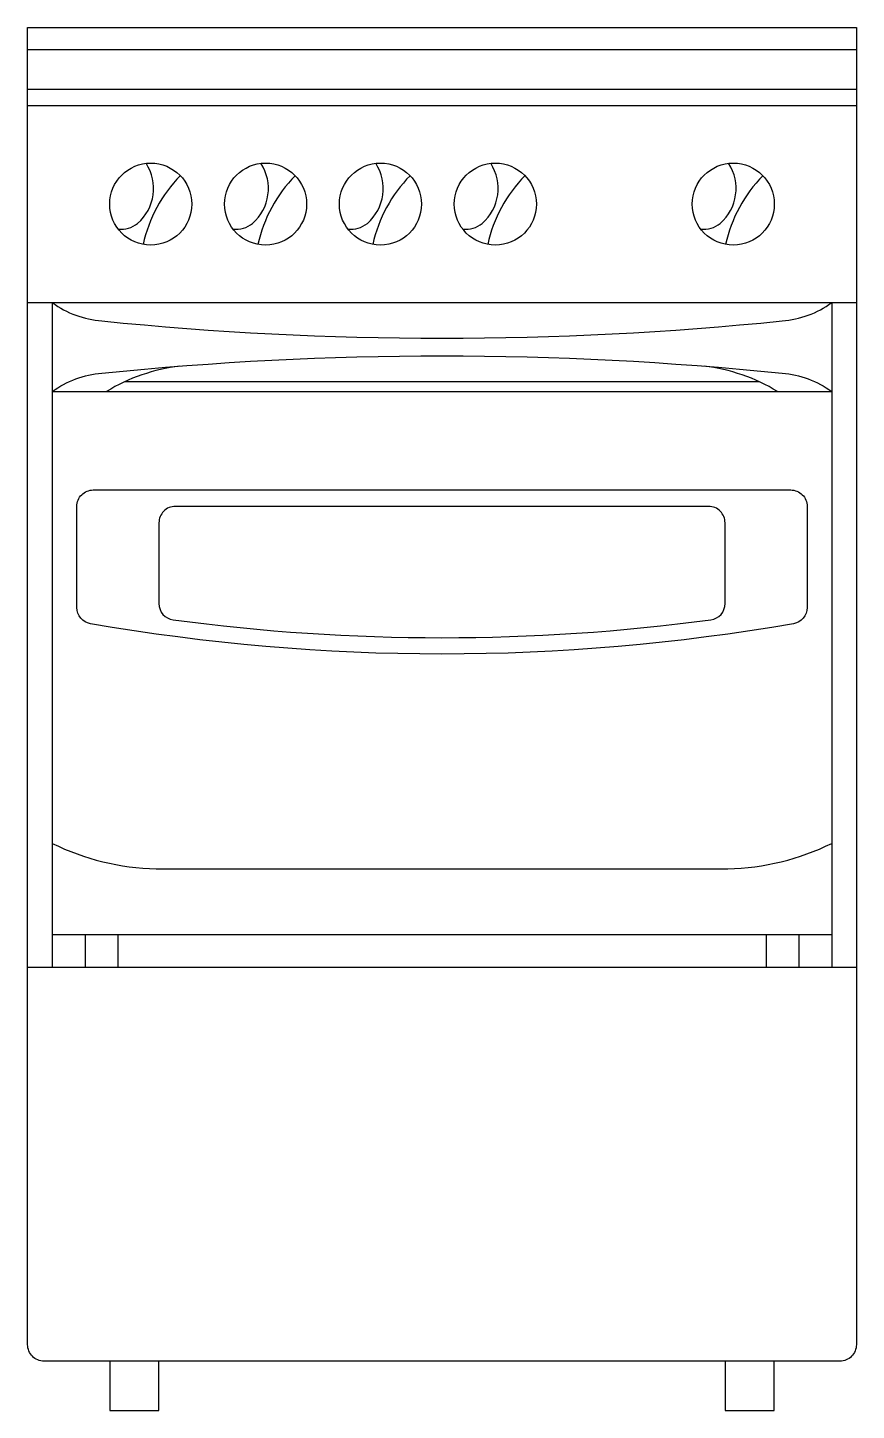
# Model space of a CAD drawing. Header units: millimetres. Extents: x -3017.548 to -3017.043, y 2893.901 to 2894.744.
import ezdxf

# ---------------------------------------------------------------- set-up
doc = ezdxf.new("R2010")
doc.units = ezdxf.units.MM
doc.header["$LTSCALE"] = 10
doc.layers.add('cozinha_fogões', color=2, linetype='Continuous')

msp = doc.modelspace()

# ---------------------------------------------------------------- linework, layer by layer
at = {"layer": 'cozinha_fogões'}
for p, q in [((-3017.54792, 2894.73048), (-3017.04292, 2894.73048)), ((-3017.54792, 2894.17121), (-3017.04292, 2894.17121))]:
    msp.add_line(p, q, dxfattribs=at)
at = {"layer": 'cozinha_fogões', "color": 1}
for p, q in [((-3017.54792, 2894.70621), (-3017.04292, 2894.70621)), ((-3017.54792, 2894.69621), (-3017.04292, 2894.69621)), ((-3017.54792, 2894.57621), (-3017.04292, 2894.57621)), ((-3017.53292, 2894.57621), (-3017.53292, 2894.17121)), ((-3017.05792, 2894.57621), (-3017.05792, 2894.17121)), ((-3017.48864, 2894.52801), (-3017.1022, 2894.52801)), ((-3017.53292, 2894.52201), (-3017.05792, 2894.52201)), ((-3017.53292, 2894.19121), (-3017.05792, 2894.19121)), ((-3017.51292, 2894.19121), (-3017.51292, 2894.17121)), ((-3017.49292, 2894.19121), (-3017.49292, 2894.17121)), ((-3017.09792, 2894.19121), (-3017.09792, 2894.17121)), ((-3017.07792, 2894.19121), (-3017.07792, 2894.17121))]:
    msp.add_line(p, q, dxfattribs=at)
at = {"layer": 'cozinha_fogões'}
msp.add_lwpolyline([(-3017.53792, 2893.93121, -0.414214), (-3017.54792, 2893.94121), (-3017.54792, 2894.74371), (-3017.04292, 2894.74371), (-3017.04292, 2893.94121, -0.414214), (-3017.05292, 2893.93121)], format="xyb", close=True, dxfattribs=at)
at = {"layer": 'cozinha_fogões', "color": 1}
for points in [[(-3017.49273, 2894.62097, 0.200162), (-3017.48092, 2894.62441, 0.373601), (-3017.47574, 2894.66105)], [(-3017.42273, 2894.62097, 0.200162), (-3017.41092, 2894.62441, 0.373601), (-3017.40574, 2894.66105)], [(-3017.35273, 2894.62097, 0.200162), (-3017.34092, 2894.62441, 0.373601), (-3017.33574, 2894.66105)], [(-3017.28273, 2894.62097, 0.200162), (-3017.27092, 2894.62441, 0.373601), (-3017.26574, 2894.66105)], [(-3017.13773, 2894.62097, 0.200162), (-3017.12592, 2894.62441, 0.373601), (-3017.12074, 2894.66105)], [(-3017.53292, 2894.57621, 0.140331), (-3017.50264, 2894.56503, 0.050992), (-3017.0882, 2894.56503, 0.140331), (-3017.05792, 2894.57621)], [(-3017.53292, 2894.52201, -0.140331), (-3017.50264, 2894.53319, -0.050992), (-3017.0882, 2894.53319, -0.140331), (-3017.05792, 2894.52201)], [(-3017.53292, 2894.24667, 0.109454), (-3017.4696, 2894.23114), (-3017.12124, 2894.23114, 0.109454), (-3017.05792, 2894.24667)]]:
    msp.add_lwpolyline(points, format="xyb", dxfattribs=at)
for points in [[(-3017.50964, 2894.38054, -0.364532), (-3017.51792, 2894.39039), (-3017.51792, 2894.45201, -0.414214), (-3017.50792, 2894.46201), (-3017.08292, 2894.46201, -0.414214), (-3017.07292, 2894.45201), (-3017.07292, 2894.39039, -0.364532), (-3017.0812, 2894.38054, -0.08649)], [(-3017.45792, 2894.45201, 0.414214), (-3017.46792, 2894.44201), (-3017.46792, 2894.39281, 0.375844), (-3017.45924, 2894.3829, 0.066475), (-3017.1316, 2894.3829, 0.375844), (-3017.12292, 2894.39281), (-3017.12292, 2894.44201, 0.414214), (-3017.13292, 2894.45201)]]:
    msp.add_lwpolyline(points, format="xyb", close=True, dxfattribs=at)
at = {"layer": 'cozinha_fogões'}
for points in [[(-3017.49792, 2893.93121), (-3017.49792, 2893.90121), (-3017.46792, 2893.90121), (-3017.46792, 2893.93121)], [(-3017.12292, 2893.93121), (-3017.12292, 2893.90121), (-3017.09292, 2893.90121), (-3017.09292, 2893.93121)]]:
    msp.add_lwpolyline(points, dxfattribs=at)
at = {"layer": 'cozinha_fogões', "color": 1}
for centre in [(-3017.47292, 2894.63621), (-3017.40292, 2894.63621), (-3017.33292, 2894.63621), (-3017.26292, 2894.63621), (-3017.11792, 2894.63621)]:
    msp.add_circle(centre, 0.025, dxfattribs=at)
for centre, radius, start, end in [((-3017.39368, 2894.59326), 0.08589, 135.44799, 167.64091), ((-3017.32368, 2894.59326), 0.08589, 135.44799, 167.64091), ((-3017.25368, 2894.59326), 0.08589, 135.44799, 167.64091), ((-3017.18368, 2894.59326), 0.08589, 135.44799, 167.64091), ((-3017.03868, 2894.59326), 0.08589, 135.44799, 167.64091), ((-3017.44184, 2894.42657), 0.11171, 96.86252, 121.3168), ((-3017.149, 2894.42657), 0.11171, 58.6832, 83.13748)]:
    msp.add_arc(centre, radius, start, end, dxfattribs=at)

doc.saveas('drawing.dxf')
